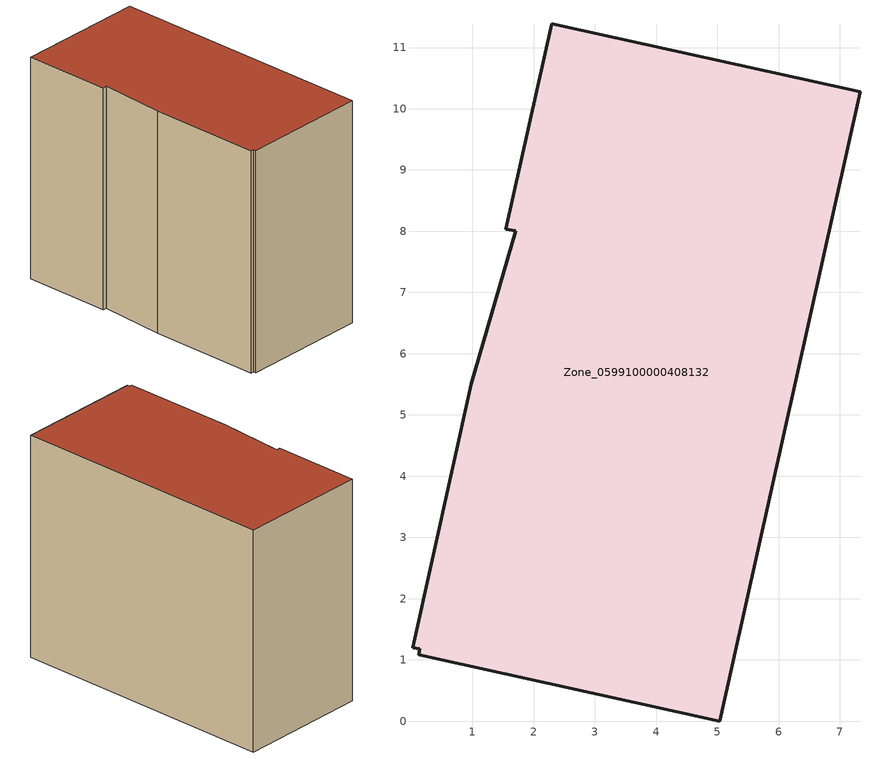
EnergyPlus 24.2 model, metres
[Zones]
Zone_0599100000408132
 floor ground (C_G): 0.14,1.18 0.02,1.2 0.98,5.51 1.71,8.01 1.54,8.04 2.29,11.39 7.33,10.27 5.04,0 0.12,1.08 z0
 wall outside (C_F): 7.33,10.27 2.29,11.39 1.54,8.04 1.71,8.01 0.98,5.51 0.02,1.2 0.14,1.18 0.12,1.08 5.04,0 7.33,10.27 z0:8.77
 roof outside (C_R): 0.02,1.2 0.14,1.18 0.12,1.08 5.04,0 7.33,10.27 2.29,11.39 1.54,8.04 1.71,8.01 0.98,5.51 z8.77
[BUILDING]
Pand.0599100000408132: North Axis=0; Terrain=City; Loads Convergence Tolerance Value=0.04; Temperature Convergence Tolerance Value=0.4; Solar Distribution=FullExterior; Maximum Number of Warmup Days=25; Minimum Number of Warmup Days=1
[Site:Location]
Rotterdam.The.Hague.AP_ZH_NLD Design_Conditions: Latitude=51.96; Longitude=4.45; Time Zone=1; Elevation=-4.5
[SITE:GROUNDTEMPERATURE:BUILDINGSURFACE]
18, 18, 18, 18, 18, 18, 18, 18, 18, 18, 18, 18
[MATERIAL] Thermal Absorptance=0.9; Solar Absorptance=0.7; Visible Absorptance=0.7
Name | Roughness | Thickness | Conductivity | Density | Specific Heat
G.TC.1992-2005 | MediumSmooth | 0.15 | 0.06 | 540 | 1210
F.TC.1992-2005 | Rough | 0.3 | 0.12 | 1920 | 840
R.TC.1992-2005 | MediumRough | 0.2 | 0.08 | 1500 | 1000
[CONSTRUCTION]
C_G: G.TC.1992-2005
C_F: F.TC.1992-2005
C_R: R.TC.1992-2005
[ZONE]
Zone_0599100000408132: Type=1; Multiplier=1; Ceiling Height=Autocalculate; Volume=Autocalculate; Floor Area=autocalculate; Part of Total Floor Area=Yes
[ZONEINFILTRATION:DESIGNFLOWRATE]
Infil_Zone_0599100000408132: Zone or ZoneList or Space or SpaceList=Zone_0599100000408132; Schedule=AlwaysOn; Design Flow Rate Calculation Method=Flow/Area; Flow Rate per Floor Area=0.0015; Constant Term Coefficient=1; Temperature Term Coefficient=0; Velocity Term Coefficient=0; Velocity Squared Term Coefficient=0
[HVACTEMPLATE:ZONE:IDEALLOADSAIRSYSTEM]
Zone_0599100000408132: Maximum Heating Supply Air Temperature=50; Minimum Cooling Supply Air Temperature=13; Maximum Heating Supply Air Humidity Ratio=0.0156; Minimum Cooling Supply Air Humidity Ratio=0.0077; Heating Limit=NoLimit; Cooling Limit=NoLimit; Dehumidification Control Type=ConstantSensibleHeatRatio; Cooling Sensible Heat Ratio=0.7; Dehumidification Setpoint=60; Humidification Control Type=None; Humidification Setpoint=30; Outdoor Air Method=None; Outdoor Air Flow Rate per Person=0.00944; Outdoor Air Flow Rate per Zone Floor Area=0; Outdoor Air Flow Rate per Zone=0; Demand Controlled Ventilation Type=None; Outdoor Air Economizer Type=NoEconomizer; Heat Recovery Type=None; Sensible Heat Recovery Effectiveness=0.7; Latent Heat Recovery Effectiveness=0.65
[ZONECONTROL:THERMOSTAT]
ThermostatControl_Zone_0599100000408132: Zone or ZoneList=Zone_0599100000408132; Control Type Schedule=DualSetpointControlType; Control 1=Thermostat_Zone_0599100000408132; Temperature Difference Between Cutout And Setpoint=0
[THERMOSTATSETPOINT:DUALSETPOINT]
Thermostat_Zone_0599100000408132: Heating Setpoint Temperature Schedule=HeatingSetpoint_Zone_0599100000408132; Cooling Setpoint Temperature Schedule=CoolingSetpoint_Zone_0599100000408132
[SCHEDULE:COMPACT]
HeatingSetpoint_Zone_0599100000408132: Through: 12/31, For: AllDays, Until: 24:00, 21
CoolingSetpoint_Zone_0599100000408132: Through: 12/31, For: AllDays, Until: 24:00, 24
DualSetpointControlType: Through: 12/31, For: AllDays, Until: 24:00, 4
AlwaysOn: Through: 12/31, For: AllDays, Until: 24:00, 1
